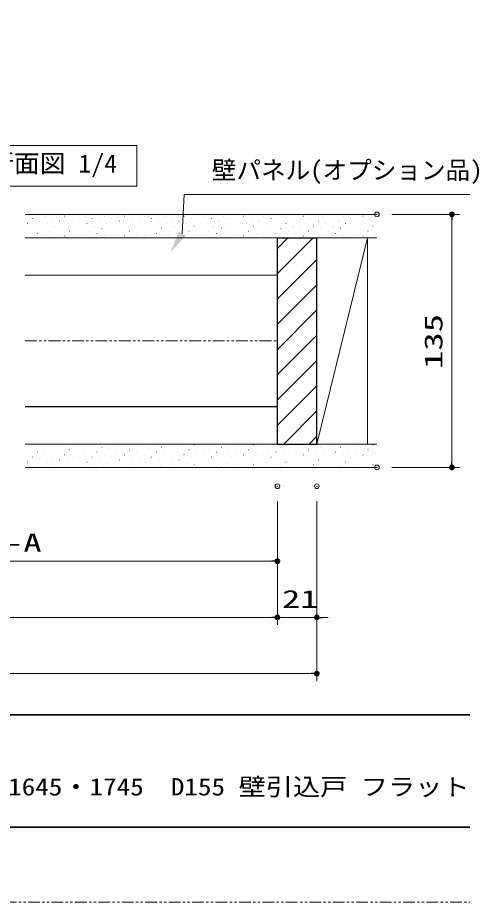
# Model space of a CAD drawing. Units: millimetres, scale not verified. Extents: x -1306 to 1306, y -607 to 607.
# Drawn here: x -637.2 to -400.2, y -594 to -122.1 of the extents above; entities that cross this region are included whole.
import ezdxf
from ezdxf.enums import TextEntityAlignment as Align

# ---------------------------------------------------------------- set-up
doc = ezdxf.new("R2010")
doc.units = ezdxf.units.MM
doc.header["$LTSCALE"] = 5
doc.header["$PDMODE"] = 32
doc.header["$PDSIZE"] = 2.5
doc.linetypes.add('USER1', pattern=[2.5, 1.25, -0.25, 0.25, -0.25, 0.25, -0.25])
for name, color, linetype, lineweight in [('0-1_線(黄)', 2, 'Continuous', 15), ('0-3_陰線', 4, 'USER1', 9), ('0-8_二点鎖線', 4, 'USER1', 9), ('0-D_線(白)', 7, 'Continuous', 30), ('1-1_寸法線', 3, 'Continuous', 13), ('1-2_ハッチング', 6, 'Continuous', 9), ('1-4_DEFPOINTS', 7, 'Continuous', 5), ('1-5_0', 3, 'Continuous', 25), ('1-7_図面枠', 7, 'Continuous', 35)]:
    doc.layers.add(name, color=color, linetype=linetype, lineweight=lineweight)
doc.styles.add('ＭＳ ゴシック', font='')
doc.styles.get('ＭＳ ゴシック').set_extended_font_data('MS Gothic')

# ---------------------------------------------------------------- blocks, each defined once
blk = doc.blocks.new('_DOT')
at = {"layer": '1-5_0'}
blk.add_line((-2.5, 0), (-5, 0), dxfattribs=at)
for points in [[(0, 0), (-2.5, 0), (-2.48, 0.313)], [(0, 0), (-2.48, -0.313), (-2.5, 0)], [(0, 0), (-2.48, 0.313), (-2.421, 0.622)], [(0, 0), (-2.421, -0.622), (-2.48, -0.313)], [(0, 0), (-2.421, 0.622), (-2.324, 0.92)], [(0, 0), (-2.324, -0.92), (-2.421, -0.622)], [(0, 0), (-2.324, 0.92), (-2.191, 1.204)], [(0, 0), (-2.191, -1.204), (-2.324, -0.92)], [(0, 0), (-2.191, 1.204), (-2.023, 1.469)], [(0, 0), (-2.023, -1.469), (-2.191, -1.204)], [(0, 0), (-2.023, 1.469), (-1.822, 1.711)], [(0, 0), (-1.822, -1.711), (-2.023, -1.469)], [(0, 0), (-1.822, 1.711), (-1.594, 1.926)], [(0, 0), (-1.594, -1.926), (-1.822, -1.711)], [(0, 0), (-1.594, 1.926), (-1.34, 2.111)], [(0, 0), (-1.34, -2.111), (-1.594, -1.926)], [(0, 0), (-1.34, 2.111), (-1.064, 2.262)], [(0, 0), (-1.064, -2.262), (-1.34, -2.111)], [(0, 0), (-1.064, 2.262), (-0.773, 2.378)], [(0, 0), (-0.773, -2.378), (-1.064, -2.262)], [(0, 0), (-0.773, 2.378), (-0.468, 2.456)], [(0, 0), (-0.468, -2.456), (-0.773, -2.378)], [(0, 0), (-0.468, 2.456), (-0.157, 2.495)], [(0, 0), (-0.157, -2.495), (-0.468, -2.456)], [(0, 0), (-0.157, 2.495), (0.157, 2.495)], [(0, 0), (0.157, -2.495), (-0.157, -2.495)], [(0, 0), (0.157, 2.495), (0.468, 2.456)], [(0, 0), (0.468, 2.456), (0.773, 2.378)], [(0, 0), (0.773, 2.378), (1.064, 2.262)], [(0, 0), (1.064, 2.262), (1.34, 2.111)], [(0, 0), (1.34, 2.111), (1.594, 1.926)], [(0, 0), (1.594, 1.926), (1.822, 1.711)], [(0, 0), (1.822, 1.711), (2.023, 1.469)], [(0, 0), (2.023, 1.469), (2.191, 1.204)], [(0, 0), (2.191, 1.204), (2.324, 0.92)], [(0, 0), (2.324, 0.92), (2.421, 0.622)], [(0, 0), (2.421, 0.622), (2.48, 0.313)], [(0, 0), (2.48, 0.313), (2.5, 0)], [(0, 0), (0.468, -2.456), (0.157, -2.495)], [(0, 0), (0.773, -2.378), (0.468, -2.456)], [(0, 0), (1.064, -2.262), (0.773, -2.378)], [(0, 0), (1.34, -2.111), (1.064, -2.262)], [(0, 0), (1.594, -1.926), (1.34, -2.111)], [(0, 0), (1.822, -1.711), (1.594, -1.926)], [(0, 0), (2.023, -1.469), (1.822, -1.711)], [(0, 0), (2.191, -1.204), (2.023, -1.469)], [(0, 0), (2.324, -0.92), (2.191, -1.204)], [(0, 0), (2.421, -0.622), (2.324, -0.92)], [(0, 0), (2.48, -0.313), (2.421, -0.622)], [(0, 0), (2.5, 0), (2.48, -0.313)]]:
    blk.add_solid(points, dxfattribs=at)

msp = doc.modelspace()

# ---------------------------------------------------------------- linework, layer by layer
at = {"layer": '0-1_線(黄)'}
for p, q in [((-633.239, -227.029), (-445.739, -227.029)), ((-633.239, -239.529), (-445.739, -239.529)), ((-450.739, -239.529), (-477.739, -349.529)), ((-450.739, -239.529), (-450.739, -349.529)), ((-633.239, -259.529), (-498.739, -259.529)), ((-633.239, -329.529), (-498.739, -329.529)), ((-633.239, -349.529), (-445.739, -349.529)), ((-633.239, -362.029), (-445.739, -362.029))]:
    msp.add_line(p, q, dxfattribs=at)
msp.add_lwpolyline([(-673.277, -190.194), (-573.699, -190.194), (-573.699, -212.029), (-673.277, -212.029)], close=True, dxfattribs=at)
at = {"layer": '0-3_陰線'}
msp.add_line((387.036, -594), (-1292.964, -594), dxfattribs=at)
at = {"layer": '0-8_二点鎖線'}
msp.add_line((-633.239, -294.529), (-498.739, -294.529), dxfattribs=at)
at = {"layer": '0-D_線(白)'}
for p, q in [((-498.739, -349.529), (-498.739, -239.529)), ((-498.739, -239.529), (-477.739, -239.529)), ((-477.739, -349.529), (-477.739, -239.529)), ((-633.239, -329.529), (-498.739, -329.529)), ((-498.739, -349.529), (-477.739, -349.529))]:
    msp.add_line(p, q, dxfattribs=at)
at = {"layer": '1-1_寸法線'}
for p, q in [((-437.739, -227.029), (-401.739, -227.029)), ((-405.739, -230.029), (-405.739, -359.029)), ((-437.739, -362.029), (-401.739, -362.029)), ((-498.739, -380.029), (-498.739, -446.029)), ((-498.739, -380.029), (-498.739, -446.029)), ((-498.739, -380.029), (-498.739, -416.029)), ((-477.739, -380.029), (-477.739, -476.029)), ((-477.739, -380.029), (-477.739, -446.029)), ((-781.739, -412.029), (-501.739, -412.029)), ((-1079.739, -442.029), (-501.739, -442.029)), ((-501.739, -442.029), (-504.739, -442.029)), ((-498.739, -442.029), (-477.739, -442.029)), ((-474.739, -442.029), (-471.739, -442.029)), ((-1103.739, -472.029), (-480.739, -472.029))]:
    msp.add_line(p, q, dxfattribs=at)
msp.add_lwpolyline([(-390.559, -216.349), (-548.535, -216.349), (-549.624, -237.429)], dxfattribs=at)
msp.add_solid([(-555.954, -247.624), (-551.395, -236.33), (-547.854, -238.528)], dxfattribs=at)
at = {"layer": '1-2_ハッチング'}
for p, q in [((-629.46, -229.284), (-629.41, -229.284)), ((-625.483, -230.61), (-625.433, -230.61)), ((-622.831, -227.958), (-622.781, -227.958)), ((-618.854, -229.284), (-618.804, -229.284)), ((-614.876, -230.61), (-614.826, -230.61)), ((-612.224, -227.958), (-612.174, -227.958)), ((-608.247, -229.284), (-608.197, -229.284)), ((-604.269, -230.61), (-604.219, -230.61)), ((-601.618, -227.958), (-601.568, -227.958)), ((-597.64, -229.284), (-597.59, -229.284)), ((-593.663, -230.61), (-593.613, -230.61)), ((-591.011, -227.958), (-590.961, -227.958)), ((-587.034, -229.284), (-586.984, -229.284)), ((-583.056, -230.61), (-583.006, -230.61)), ((-580.405, -227.958), (-580.355, -227.958)), ((-576.427, -229.284), (-576.377, -229.284)), ((-572.45, -230.61), (-572.4, -230.61)), ((-569.798, -227.958), (-569.748, -227.958)), ((-565.821, -229.284), (-565.771, -229.284)), ((-561.843, -230.61), (-561.793, -230.61)), ((-559.191, -227.958), (-559.141, -227.958)), ((-555.214, -229.284), (-555.164, -229.284)), ((-551.236, -230.61), (-551.186, -230.61)), ((-548.585, -227.958), (-548.535, -227.958)), ((-544.607, -229.284), (-544.557, -229.284)), ((-540.63, -230.61), (-540.58, -230.61)), ((-537.978, -227.958), (-537.928, -227.958)), ((-534.001, -229.284), (-533.951, -229.284)), ((-530.023, -230.61), (-529.973, -230.61)), ((-527.372, -227.958), (-527.322, -227.958)), ((-523.394, -229.284), (-523.344, -229.284)), ((-519.417, -230.61), (-519.367, -230.61)), ((-516.765, -227.958), (-516.715, -227.958)), ((-512.788, -229.284), (-512.738, -229.284)), ((-508.81, -230.61), (-508.76, -230.61)), ((-506.158, -227.958), (-506.108, -227.958)), ((-502.181, -229.284), (-502.131, -229.284)), ((-498.203, -230.61), (-498.153, -230.61)), ((-495.552, -227.958), (-495.502, -227.958)), ((-491.574, -229.284), (-491.524, -229.284)), ((-487.597, -230.61), (-487.547, -230.61)), ((-484.945, -227.958), (-484.895, -227.958)), ((-480.968, -229.284), (-480.918, -229.284)), ((-476.99, -230.61), (-476.94, -230.61)), ((-474.339, -227.958), (-474.289, -227.958)), ((-470.361, -229.284), (-470.311, -229.284)), ((-466.384, -230.61), (-466.334, -230.61)), ((-463.732, -227.958), (-463.682, -227.958)), ((-459.755, -229.284), (-459.705, -229.284)), ((-455.777, -230.61), (-455.727, -230.61)), ((-453.125, -227.958), (-453.075, -227.958)), ((-449.148, -229.284), (-449.098, -229.284)), ((-632.112, -231.936), (-632.062, -231.936)), ((-630.786, -235.913), (-630.736, -235.913)), ((-628.134, -233.261), (-628.084, -233.261)), ((-624.157, -234.587), (-624.107, -234.587)), ((-621.505, -231.936), (-621.455, -231.936)), ((-620.179, -235.913), (-620.129, -235.913)), ((-617.528, -233.261), (-617.478, -233.261)), ((-613.55, -234.587), (-613.5, -234.587)), ((-610.899, -231.936), (-610.849, -231.936)), ((-609.573, -235.913), (-609.523, -235.913)), ((-606.921, -233.261), (-606.871, -233.261)), ((-602.944, -234.587), (-602.894, -234.587)), ((-600.292, -231.936), (-600.242, -231.936)), ((-598.966, -235.913), (-598.916, -235.913)), ((-596.315, -233.261), (-596.265, -233.261)), ((-592.337, -234.587), (-592.287, -234.587)), ((-589.685, -231.936), (-589.635, -231.936)), ((-588.36, -235.913), (-588.31, -235.913)), ((-585.708, -233.261), (-585.658, -233.261)), ((-581.73, -234.587), (-581.68, -234.587)), ((-579.079, -231.936), (-579.029, -231.936)), ((-577.753, -235.913), (-577.703, -235.913)), ((-575.101, -233.261), (-575.051, -233.261)), ((-571.124, -234.587), (-571.074, -234.587)), ((-568.472, -231.936), (-568.422, -231.936)), ((-567.146, -235.913), (-567.096, -235.913)), ((-564.495, -233.261), (-564.445, -233.261)), ((-560.517, -234.587), (-560.467, -234.587)), ((-557.866, -231.936), (-557.816, -231.936)), ((-556.54, -235.913), (-556.49, -235.913)), ((-553.888, -233.261), (-553.838, -233.261)), ((-549.911, -234.587), (-549.861, -234.587)), ((-547.259, -231.936), (-547.209, -231.936)), ((-545.933, -235.913), (-545.883, -235.913)), ((-543.282, -233.261), (-543.232, -233.261)), ((-539.304, -234.587), (-539.254, -234.587)), ((-536.652, -231.936), (-536.602, -231.936)), ((-535.327, -235.913), (-535.277, -235.913)), ((-532.675, -233.261), (-532.625, -233.261)), ((-528.697, -234.587), (-528.647, -234.587)), ((-526.046, -231.936), (-525.996, -231.936)), ((-524.72, -235.913), (-524.67, -235.913)), ((-522.068, -233.261), (-522.018, -233.261)), ((-518.091, -234.587), (-518.041, -234.587)), ((-515.439, -231.936), (-515.389, -231.936)), ((-514.113, -235.913), (-514.063, -235.913)), ((-511.462, -233.261), (-511.412, -233.261)), ((-507.484, -234.587), (-507.434, -234.587)), ((-504.833, -231.936), (-504.783, -231.936)), ((-503.507, -235.913), (-503.457, -235.913)), ((-500.855, -233.261), (-500.805, -233.261)), ((-496.878, -234.587), (-496.828, -234.587)), ((-494.226, -231.936), (-494.176, -231.936)), ((-492.9, -235.913), (-492.85, -235.913)), ((-490.249, -233.261), (-490.199, -233.261)), ((-486.271, -234.587), (-486.221, -234.587)), ((-483.619, -231.936), (-483.569, -231.936)), ((-482.294, -235.913), (-482.244, -235.913)), ((-479.642, -233.261), (-479.592, -233.261)), ((-475.664, -234.587), (-475.614, -234.587)), ((-473.013, -231.936), (-472.963, -231.936)), ((-471.687, -235.913), (-471.637, -235.913)), ((-469.035, -233.261), (-468.985, -233.261)), ((-465.058, -234.587), (-465.008, -234.587)), ((-462.406, -231.936), (-462.356, -231.936)), ((-461.08, -235.913), (-461.03, -235.913)), ((-458.429, -233.261), (-458.379, -233.261)), ((-454.451, -234.587), (-454.401, -234.587)), ((-451.8, -231.936), (-451.75, -231.936)), ((-450.474, -235.913), (-450.424, -235.913)), ((-447.822, -233.261), (-447.772, -233.261)), ((-626.809, -237.239), (-626.759, -237.239)), ((-622.831, -238.565), (-622.781, -238.565)), ((-616.202, -237.239), (-616.152, -237.239)), ((-612.224, -238.565), (-612.174, -238.565)), ((-605.595, -237.239), (-605.545, -237.239)), ((-601.618, -238.565), (-601.568, -238.565)), ((-594.989, -237.239), (-594.939, -237.239)), ((-591.011, -238.565), (-590.961, -238.565)), ((-584.382, -237.239), (-584.332, -237.239)), ((-580.405, -238.565), (-580.355, -238.565)), ((-573.775, -237.239), (-573.725, -237.239)), ((-569.798, -238.565), (-569.748, -238.565)), ((-563.169, -237.239), (-563.119, -237.239)), ((-559.191, -238.565), (-559.141, -238.565)), ((-552.562, -237.239), (-552.512, -237.239)), ((-548.585, -238.565), (-548.535, -238.565)), ((-541.956, -237.239), (-541.906, -237.239)), ((-537.978, -238.565), (-537.928, -238.565)), ((-531.349, -237.239), (-531.299, -237.239)), ((-527.372, -238.565), (-527.322, -238.565)), ((-520.742, -237.239), (-520.692, -237.239)), ((-516.765, -238.565), (-516.715, -238.565)), ((-510.136, -237.239), (-510.086, -237.239)), ((-506.158, -238.565), (-506.108, -238.565)), ((-499.529, -237.239), (-499.479, -237.239)), ((-498.739, -245.146), (-493.122, -239.529)), ((-498.739, -258.617), (-479.652, -239.529)), ((-495.552, -238.565), (-495.502, -238.565)), ((-488.923, -237.239), (-488.873, -237.239)), ((-484.945, -238.565), (-484.895, -238.565)), ((-478.316, -237.239), (-478.266, -237.239)), ((-474.339, -238.565), (-474.289, -238.565)), ((-467.709, -237.239), (-467.659, -237.239)), ((-463.732, -238.565), (-463.682, -238.565)), ((-457.103, -237.239), (-457.053, -237.239)), ((-453.125, -238.565), (-453.075, -238.565)), ((-446.496, -237.239), (-446.446, -237.239)), ((-498.739, -272.087), (-477.739, -251.087)), ((-498.739, -285.557), (-477.739, -264.557)), ((-498.739, -299.028), (-477.739, -278.028)), ((-498.739, -312.498), (-477.739, -291.498)), ((-498.739, -325.968), (-477.739, -304.968)), ((-498.739, -339.439), (-477.739, -318.439)), ((-495.359, -349.529), (-477.739, -331.909)), ((-481.889, -349.529), (-477.739, -345.38)), ((-630.786, -352.586), (-630.736, -352.586)), ((-628.134, -349.934), (-628.084, -349.934)), ((-626.809, -353.911), (-626.759, -353.911)), ((-624.157, -351.26), (-624.107, -351.26)), ((-620.179, -352.586), (-620.129, -352.586)), ((-617.528, -349.934), (-617.478, -349.934)), ((-616.202, -353.911), (-616.152, -353.911)), ((-613.55, -351.26), (-613.5, -351.26)), ((-609.573, -352.586), (-609.523, -352.586)), ((-606.921, -349.934), (-606.871, -349.934)), ((-605.595, -353.911), (-605.545, -353.911)), ((-602.944, -351.26), (-602.894, -351.26)), ((-598.966, -352.586), (-598.916, -352.586)), ((-596.315, -349.934), (-596.265, -349.934)), ((-594.989, -353.911), (-594.939, -353.911)), ((-592.337, -351.26), (-592.287, -351.26)), ((-588.36, -352.586), (-588.31, -352.586)), ((-585.708, -349.934), (-585.658, -349.934)), ((-584.382, -353.911), (-584.332, -353.911)), ((-581.73, -351.26), (-581.68, -351.26)), ((-577.753, -352.586), (-577.703, -352.586)), ((-575.101, -349.934), (-575.051, -349.934)), ((-573.775, -353.911), (-573.725, -353.911)), ((-571.124, -351.26), (-571.074, -351.26)), ((-567.146, -352.586), (-567.096, -352.586)), ((-564.495, -349.934), (-564.445, -349.934)), ((-563.169, -353.911), (-563.119, -353.911)), ((-560.517, -351.26), (-560.467, -351.26)), ((-556.54, -352.586), (-556.49, -352.586)), ((-553.888, -349.934), (-553.838, -349.934)), ((-552.562, -353.911), (-552.512, -353.911)), ((-549.911, -351.26), (-549.861, -351.26)), ((-545.933, -352.586), (-545.883, -352.586)), ((-543.282, -349.934), (-543.232, -349.934)), ((-541.956, -353.911), (-541.906, -353.911)), ((-539.304, -351.26), (-539.254, -351.26)), ((-535.327, -352.586), (-535.277, -352.586)), ((-532.675, -349.934), (-532.625, -349.934)), ((-531.349, -353.911), (-531.299, -353.911)), ((-528.697, -351.26), (-528.647, -351.26)), ((-524.72, -352.586), (-524.67, -352.586)), ((-522.068, -349.934), (-522.018, -349.934)), ((-520.742, -353.911), (-520.692, -353.911)), ((-518.091, -351.26), (-518.041, -351.26)), ((-514.113, -352.586), (-514.063, -352.586)), ((-511.462, -349.934), (-511.412, -349.934)), ((-510.136, -353.911), (-510.086, -353.911)), ((-507.484, -351.26), (-507.434, -351.26)), ((-503.507, -352.586), (-503.457, -352.586)), ((-500.855, -349.934), (-500.805, -349.934)), ((-499.529, -353.911), (-499.479, -353.911)), ((-496.878, -351.26), (-496.828, -351.26)), ((-492.9, -352.586), (-492.85, -352.586)), ((-490.249, -349.934), (-490.199, -349.934)), ((-488.923, -353.911), (-488.873, -353.911)), ((-486.271, -351.26), (-486.221, -351.26)), ((-482.294, -352.586), (-482.244, -352.586)), ((-479.642, -349.934), (-479.592, -349.934)), ((-478.316, -353.911), (-478.266, -353.911)), ((-475.664, -351.26), (-475.614, -351.26)), ((-471.687, -352.586), (-471.637, -352.586)), ((-469.035, -349.934), (-468.985, -349.934)), ((-467.709, -353.911), (-467.659, -353.911)), ((-465.058, -351.26), (-465.008, -351.26)), ((-461.08, -352.586), (-461.03, -352.586)), ((-458.429, -349.934), (-458.379, -349.934)), ((-457.103, -353.911), (-457.053, -353.911)), ((-454.451, -351.26), (-454.401, -351.26)), ((-450.474, -352.586), (-450.424, -352.586)), ((-447.822, -349.934), (-447.772, -349.934)), ((-446.496, -353.911), (-446.446, -353.911)), ((-629.46, -356.563), (-629.41, -356.563)), ((-625.483, -357.889), (-625.433, -357.889)), ((-622.831, -355.237), (-622.781, -355.237)), ((-618.854, -356.563), (-618.804, -356.563)), ((-614.876, -357.889), (-614.826, -357.889)), ((-612.224, -355.237), (-612.174, -355.237)), ((-608.247, -356.563), (-608.197, -356.563)), ((-604.269, -357.889), (-604.219, -357.889)), ((-601.618, -355.237), (-601.568, -355.237)), ((-597.64, -356.563), (-597.59, -356.563)), ((-593.663, -357.889), (-593.613, -357.889)), ((-591.011, -355.237), (-590.961, -355.237)), ((-587.034, -356.563), (-586.984, -356.563)), ((-583.056, -357.889), (-583.006, -357.889)), ((-580.405, -355.237), (-580.355, -355.237)), ((-576.427, -356.563), (-576.377, -356.563)), ((-572.45, -357.889), (-572.4, -357.889)), ((-569.798, -355.237), (-569.748, -355.237)), ((-565.821, -356.563), (-565.771, -356.563)), ((-561.843, -357.889), (-561.793, -357.889)), ((-559.191, -355.237), (-559.141, -355.237)), ((-555.214, -356.563), (-555.164, -356.563)), ((-551.236, -357.889), (-551.186, -357.889)), ((-548.585, -355.237), (-548.535, -355.237)), ((-544.607, -356.563), (-544.557, -356.563)), ((-540.63, -357.889), (-540.58, -357.889)), ((-537.978, -355.237), (-537.928, -355.237)), ((-534.001, -356.563), (-533.951, -356.563)), ((-530.023, -357.889), (-529.973, -357.889)), ((-527.372, -355.237), (-527.322, -355.237)), ((-523.394, -356.563), (-523.344, -356.563)), ((-519.417, -357.889), (-519.367, -357.889)), ((-516.765, -355.237), (-516.715, -355.237)), ((-512.788, -356.563), (-512.738, -356.563)), ((-508.81, -357.889), (-508.76, -357.889)), ((-506.158, -355.237), (-506.108, -355.237)), ((-502.181, -356.563), (-502.131, -356.563)), ((-498.203, -357.889), (-498.153, -357.889)), ((-495.552, -355.237), (-495.502, -355.237)), ((-491.574, -356.563), (-491.524, -356.563)), ((-487.597, -357.889), (-487.547, -357.889)), ((-484.945, -355.237), (-484.895, -355.237)), ((-480.968, -356.563), (-480.918, -356.563)), ((-476.99, -357.889), (-476.94, -357.889)), ((-474.339, -355.237), (-474.289, -355.237)), ((-470.361, -356.563), (-470.311, -356.563)), ((-466.384, -357.889), (-466.334, -357.889)), ((-463.732, -355.237), (-463.682, -355.237)), ((-459.755, -356.563), (-459.705, -356.563)), ((-455.777, -357.889), (-455.727, -357.889)), ((-453.125, -355.237), (-453.075, -355.237)), ((-449.148, -356.563), (-449.098, -356.563)), ((-632.112, -359.215), (-632.062, -359.215)), ((-628.134, -360.541), (-628.084, -360.541)), ((-624.157, -361.866), (-624.107, -361.866)), ((-621.505, -359.215), (-621.455, -359.215)), ((-617.528, -360.541), (-617.478, -360.541)), ((-613.55, -361.866), (-613.5, -361.866)), ((-610.899, -359.215), (-610.849, -359.215)), ((-606.921, -360.541), (-606.871, -360.541)), ((-602.944, -361.866), (-602.894, -361.866)), ((-600.292, -359.215), (-600.242, -359.215)), ((-596.315, -360.541), (-596.265, -360.541)), ((-592.337, -361.866), (-592.287, -361.866)), ((-589.685, -359.215), (-589.635, -359.215)), ((-585.708, -360.541), (-585.658, -360.541)), ((-581.73, -361.866), (-581.68, -361.866)), ((-579.079, -359.215), (-579.029, -359.215)), ((-575.101, -360.541), (-575.051, -360.541)), ((-571.124, -361.866), (-571.074, -361.866)), ((-568.472, -359.215), (-568.422, -359.215)), ((-564.495, -360.541), (-564.445, -360.541)), ((-560.517, -361.866), (-560.467, -361.866)), ((-557.866, -359.215), (-557.816, -359.215)), ((-553.888, -360.541), (-553.838, -360.541)), ((-549.911, -361.866), (-549.861, -361.866)), ((-547.259, -359.215), (-547.209, -359.215)), ((-543.282, -360.541), (-543.232, -360.541)), ((-539.304, -361.866), (-539.254, -361.866)), ((-536.652, -359.215), (-536.602, -359.215)), ((-532.675, -360.541), (-532.625, -360.541)), ((-528.697, -361.866), (-528.647, -361.866)), ((-526.046, -359.215), (-525.996, -359.215)), ((-522.068, -360.541), (-522.018, -360.541)), ((-518.091, -361.866), (-518.041, -361.866)), ((-515.439, -359.215), (-515.389, -359.215)), ((-511.462, -360.541), (-511.412, -360.541)), ((-507.484, -361.866), (-507.434, -361.866)), ((-504.833, -359.215), (-504.783, -359.215)), ((-500.855, -360.541), (-500.805, -360.541)), ((-496.878, -361.866), (-496.828, -361.866)), ((-494.226, -359.215), (-494.176, -359.215)), ((-490.249, -360.541), (-490.199, -360.541)), ((-486.271, -361.866), (-486.221, -361.866)), ((-483.619, -359.215), (-483.569, -359.215)), ((-479.642, -360.541), (-479.592, -360.541)), ((-475.664, -361.866), (-475.614, -361.866)), ((-473.013, -359.215), (-472.963, -359.215)), ((-469.035, -360.541), (-468.985, -360.541)), ((-465.058, -361.866), (-465.008, -361.866)), ((-462.406, -359.215), (-462.356, -359.215)), ((-458.429, -360.541), (-458.379, -360.541)), ((-454.451, -361.866), (-454.401, -361.866)), ((-451.8, -359.215), (-451.75, -359.215)), ((-447.822, -360.541), (-447.772, -360.541))]:
    msp.add_line(p, q, dxfattribs=at)
at = {"layer": '1-4_DEFPOINTS'}
for p in [(-445.739, -227.029), (-445.739, -362.029), (-405.739, -362.029), (-498.739, -372.029), (-477.739, -372.029), (-498.739, -412.029), (-498.739, -442.029), (-477.739, -442.029), (-477.739, -472.029)]:
    msp.add_point(p, dxfattribs=at)
at = {"layer": '1-7_図面枠'}
msp.add_line((-1252.964, -494), (347.036, -494), dxfattribs=at)
msp.add_lwpolyline([(-1252.964, -554), (347.036, -554), (347.036, 554), (-1252.964, 554)], close=True, dxfattribs=at)

# ---------------------------------------------------------------- block references
at = {"layer": '1-1_寸法線', "xscale": 0.6, "yscale": 0.6}
for p, rotation in [((-405.739, -227.029), 90), ((-405.739, -362.029), 270), ((-477.739, -442.029), 180)]:
    msp.add_blockref('_DOT', p, dxfattribs=dict(at, rotation=rotation))
for p in [(-498.739, -412.029), (-498.739, -442.029), (-498.739, -442.029), (-477.739, -472.029)]:
    msp.add_blockref('_DOT', p, dxfattribs=at)

# ---------------------------------------------------------------- texts
at = {"layer": '0-1_線(黄)', "style": 'ＭＳ ゴシック', "width": 1.05}
msp.add_text('横断面図 1/4', height=9.621, dxfattribs=at).set_placement((-666.834, -207.572), align=Align.BOTTOM_LEFT)
at = {"layer": '1-1_寸法線', "style": 'ＭＳ ゴシック'}
msp.add_text('壁パネル(オプション品)', height=9.621, dxfattribs=at).set_placement((-533.735, -211.113), align=Align.BOTTOM_LEFT)
at = {"layer": '1-1_寸法線', "style": 'ＭＳ ゴシック', "width": 1.5}
msp.add_text('135', height=9.604, rotation=90, dxfattribs=at).set_placement((-407.889, -309.529), align=Align.BOTTOM_LEFT)
for s, p in [('DW-A', (-663.644, -409.879)), ('21', (-496.334, -439.879))]:
    msp.add_text(s, height=9.604, dxfattribs=at).set_placement(p, align=Align.BOTTOM_LEFT)
at = {"layer": '1-7_図面枠', "style": 'ＭＳ ゴシック', "width": 1.15}
msp.add_text('ノッポ H2100・2400 W1190・1450・1645・1745  D155 壁引込戸 フラット スリム枠 図面', height=9.236, dxfattribs=at).set_placement((-873.76, -539.776), align=Align.BOTTOM_LEFT)

doc.saveas('drawing.dxf')
